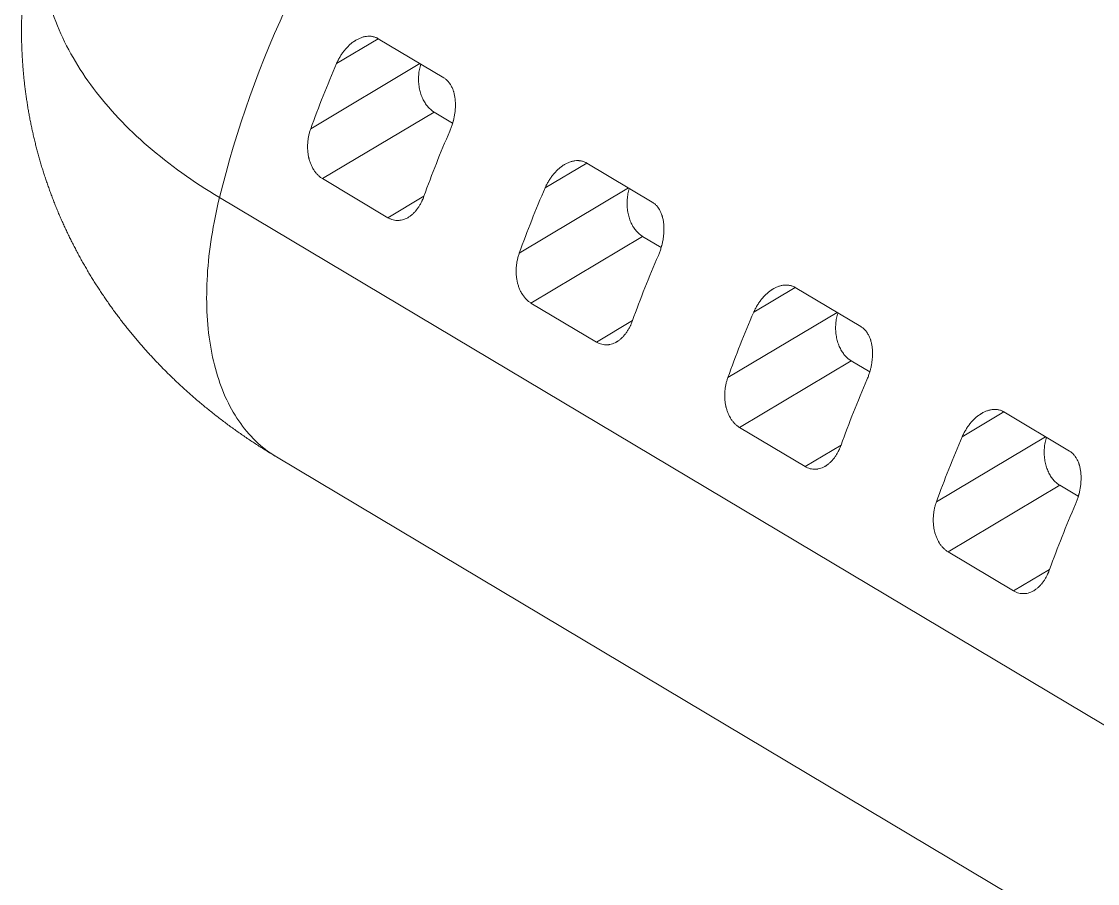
# Model space of a CAD drawing. Header units: millimetres. Extents: x 2680 to 2954, y 1171 to 1387.
# Drawn here: x 2705.22 to 2736.1, y 1197.9 to 1222.65 of the extents above; entities that cross this region are included whole.
import ezdxf

# ---------------------------------------------------------------- set-up
doc = ezdxf.new("R2010")
doc.units = ezdxf.units.MM

msp = doc.modelspace()

# ---------------------------------------------------------------- linework, layer by layer
at = {"color": 8, "linetype": 'Continuous', "lineweight": 15, "extrusion": (-0.253745, -3.38569e-15, 0.967271)}
for p, q in [((2714.261, 1221.448, 10.036), (2715.455, 1222.16, 10.349)), ((2713.519, 1219.576, 9.841), (2716.652, 1221.446, 10.663)), ((2720.245, 1217.876, 11.606), (2721.439, 1218.589, 11.919)), ((2719.504, 1216.004, 11.411), (2722.636, 1217.874, 12.233)), ((2715.735, 1217.02, 10.423), (2716.768, 1217.637, 10.694)), ((2726.23, 1214.304, 13.176), (2727.424, 1215.017, 13.489)), ((2721.719, 1213.449, 11.993), (2722.752, 1214.065, 12.264)), ((2725.488, 1212.433, 12.981), (2728.621, 1214.302, 13.803)), ((2732.215, 1210.732, 14.746), (2733.409, 1211.445, 15.059)), ((2731.473, 1208.861, 14.551), (2734.606, 1210.73, 15.373)), ((2727.704, 1209.877, 13.562), (2728.737, 1210.493, 13.834)), ((2733.689, 1206.305, 15.132), (2734.722, 1206.922, 15.403))]:
    msp.add_line(p, q, dxfattribs=at)
at = {"color": 7, "linetype": 'Continuous', "lineweight": 15, "extrusion": (-0.253745, -3.38569e-15, 0.967271)}
for p, q in [((2717.335, 1221.038, 10.843), (2715.454, 1222.16, 10.349)), ((2713.854, 1218.143, 9.929), (2717.057, 1220.055, 10.77)), ((2717.057, 1220.055, 10.77), (2717.591, 1219.737, 10.91)), ((2723.32, 1217.466, 12.412), (2721.439, 1218.589, 11.919)), ((2713.854, 1218.143, 9.929), (2715.735, 1217.02, 10.423)), ((2772.458, 1180.861, 25.303), (2710.901, 1217.6, 9.155)), ((2719.838, 1214.571, 11.499), (2723.042, 1216.483, 12.34)), ((2723.042, 1216.483, 12.34), (2723.576, 1216.165, 12.48)), ((2729.305, 1213.894, 13.982), (2727.424, 1215.017, 13.489)), ((2719.838, 1214.571, 11.499), (2721.719, 1213.449, 11.993)), ((2725.823, 1210.999, 13.069), (2729.027, 1212.911, 13.91)), ((2729.027, 1212.911, 13.91), (2729.561, 1212.593, 14.05)), ((2735.289, 1210.322, 15.552), (2733.409, 1211.445, 15.059)), ((2725.823, 1210.999, 13.069), (2727.704, 1209.877, 13.562)), ((2712.535, 1210.152, 9.583), (2774.092, 1173.414, 25.731)), ((2731.808, 1207.428, 14.639), (2735.012, 1209.34, 15.48)), ((2735.012, 1209.34, 15.48), (2735.545, 1209.021, 15.62)), ((2731.808, 1207.428, 14.639), (2733.689, 1206.305, 15.132))]:
    msp.add_line(p, q, dxfattribs=at)
at = {"color": 8, "linetype": 'Continuous', "lineweight": 15, "extrusion": (-0.253745, -3.38569e-15, 0.967271), "elevation": -679.023, "flags": 128}
for points in [[(-1217.6, 2624.499), (-1217.96, 2624.593), (-1218.322, 2624.693), (-1218.684, 2624.798), (-1219.046, 2624.908), (-1219.409, 2625.023), (-1219.773, 2625.144), (-1220.136, 2625.27), (-1220.499, 2625.402), (-1220.862, 2625.538), (-1221.225, 2625.68), (-1221.587, 2625.826), (-1221.948, 2625.977), (-1222.309, 2626.134), (-1222.668, 2626.295), (-1223.026, 2626.461), (-1223.383, 2626.631), (-1223.739, 2626.806), (-1224.093, 2626.986), (-1224.445, 2627.17), (-1224.795, 2627.358), (-1225.143, 2627.551), (-1225.489, 2627.748), (-1225.832, 2627.949), (-1226.173, 2628.154), (-1226.512, 2628.363), (-1226.847, 2628.576), (-1227.18, 2628.792), (-1227.509, 2629.012), (-1227.835, 2629.236), (-1228.158, 2629.463), (-1228.477, 2629.694), (-1228.793, 2629.928), (-1229.105, 2630.165), (-1229.413, 2630.405), (-1229.717, 2630.649), (-1230.017, 2630.895), (-1230.312, 2631.144), (-1230.603, 2631.395), (-1230.889, 2631.649), (-1231.171, 2631.906), (-1231.448, 2632.165), (-1231.72, 2632.426), (-1231.987, 2632.689), (-1232.249, 2632.954), (-1232.505, 2633.221), (-1232.757, 2633.49), (-1233.002, 2633.761), (-1233.242, 2634.033), (-1233.477, 2634.306), (-1233.705, 2634.581), (-1233.928, 2634.857), (-1234.145, 2635.134), (-1234.356, 2635.412), (-1234.56, 2635.691), (-1234.759, 2635.971), (-1234.95, 2636.251), (-1235.136, 2636.531), (-1235.315, 2636.812), (-1235.487, 2637.094), (-1235.653, 2637.375), (-1235.812, 2637.657), (-1235.965, 2637.938), (-1236.11, 2638.219), (-1236.249, 2638.5), (-1236.38, 2638.78), (-1236.505, 2639.059), (-1236.622, 2639.338), (-1236.733, 2639.616), (-1236.836, 2639.893), (-1236.932, 2640.169), (-1237.02, 2640.444), (-1237.102, 2640.718), (-1237.176, 2640.99), (-1237.242, 2641.26), (-1237.302, 2641.529), (-1237.353, 2641.796), (-1237.398, 2642.061), (-1237.435, 2642.325), (-1237.464, 2642.586), (-1237.486, 2642.845), (-1237.5, 2643.101), (-1237.507, 2643.355), (-1237.507, 2643.607), (-1237.499, 2643.856), (-1237.483, 2644.102), (-1237.46, 2644.345), (-1237.429, 2644.585), (-1237.391, 2644.822), (-1237.346, 2645.056), (-1237.293, 2645.287), (-1237.232, 2645.514), (-1237.165, 2645.738), (-1237.089, 2645.958), (-1237.007, 2646.175), (-1236.917, 2646.388), (-1236.82, 2646.597), (-1236.716, 2646.802), (-1236.606, 2646.999)], [(-1227.581, 2619.709), (-1227.502, 2619.675), (-1227.386, 2619.628), (-1227.269, 2619.583), (-1227.153, 2619.54), (-1227.035, 2619.499), (-1226.918, 2619.461), (-1226.8, 2619.425), (-1226.683, 2619.391), (-1226.565, 2619.36), (-1226.446, 2619.331), (-1226.328, 2619.304), (-1226.209, 2619.28), (-1226.091, 2619.258), (-1225.972, 2619.238), (-1225.853, 2619.221), (-1225.733, 2619.206), (-1225.614, 2619.194), (-1225.495, 2619.183), (-1225.376, 2619.175), (-1225.256, 2619.17), (-1225.137, 2619.167), (-1225.017, 2619.166), (-1224.898, 2619.167), (-1224.779, 2619.171), (-1224.659, 2619.177), (-1224.54, 2619.186), (-1224.421, 2619.197), (-1224.301, 2619.21), (-1224.182, 2619.225), (-1224.063, 2619.243), (-1223.944, 2619.264), (-1223.826, 2619.286), (-1223.707, 2619.311), (-1223.589, 2619.338), (-1223.471, 2619.368), (-1223.353, 2619.4), (-1223.235, 2619.434), (-1223.117, 2619.471), (-1223, 2619.509), (-1222.883, 2619.551), (-1222.766, 2619.594), (-1222.65, 2619.64), (-1222.533, 2619.688), (-1222.418, 2619.738), (-1222.302, 2619.791), (-1222.187, 2619.846), (-1222.072, 2619.903), (-1221.958, 2619.962), (-1221.844, 2620.024), (-1221.73, 2620.088), (-1221.617, 2620.154), (-1221.504, 2620.222), (-1221.392, 2620.293), (-1221.28, 2620.365), (-1221.169, 2620.44), (-1221.058, 2620.517), (-1220.948, 2620.597), (-1220.838, 2620.678), (-1220.729, 2620.762), (-1220.62, 2620.848), (-1220.512, 2620.936), (-1220.404, 2621.026), (-1220.297, 2621.118), (-1220.191, 2621.212), (-1220.085, 2621.308), (-1219.98, 2621.407), (-1219.876, 2621.507), (-1219.772, 2621.61), (-1219.669, 2621.714), (-1219.567, 2621.821), (-1219.465, 2621.929), (-1219.364, 2622.04), (-1219.264, 2622.153), (-1219.165, 2622.267), (-1219.066, 2622.383), (-1218.968, 2622.502), (-1218.871, 2622.622), (-1218.774, 2622.744), (-1218.679, 2622.869), (-1218.584, 2622.995), (-1218.49, 2623.122), (-1218.397, 2623.252), (-1218.305, 2623.384), (-1218.214, 2623.517), (-1218.123, 2623.652), (-1218.034, 2623.789), (-1217.945, 2623.927), (-1217.857, 2624.068), (-1217.77, 2624.21), (-1217.684, 2624.354), (-1217.6, 2624.499)], [(-1217.6, 2624.499), (-1217.456, 2624.464), (-1217.314, 2624.43), (-1217.171, 2624.398), (-1217.029, 2624.367), (-1216.887, 2624.339), (-1216.746, 2624.312), (-1216.606, 2624.286), (-1216.466, 2624.263), (-1216.326, 2624.241), (-1216.187, 2624.221), (-1216.049, 2624.203), (-1215.912, 2624.186), (-1215.775, 2624.171), (-1215.639, 2624.158), (-1215.504, 2624.147), (-1215.369, 2624.138), (-1215.236, 2624.13), (-1215.103, 2624.124), (-1214.972, 2624.12), (-1214.841, 2624.118), (-1214.711, 2624.117), (-1214.582, 2624.118), (-1214.455, 2624.121), (-1214.328, 2624.126), (-1214.203, 2624.132), (-1214.079, 2624.14), (-1213.956, 2624.15), (-1213.834, 2624.162), (-1213.713, 2624.176), (-1213.594, 2624.191), (-1213.476, 2624.208), (-1213.359, 2624.227), (-1213.244, 2624.247), (-1213.13, 2624.27), (-1213.018, 2624.294), (-1212.907, 2624.32), (-1212.797, 2624.347), (-1212.689, 2624.376), (-1212.582, 2624.407), (-1212.478, 2624.44), (-1212.374, 2624.474), (-1212.273, 2624.51), (-1212.172, 2624.548), (-1212.074, 2624.587), (-1211.977, 2624.628), (-1211.882, 2624.671), (-1211.789, 2624.715), (-1211.698, 2624.761), (-1211.608, 2624.809), (-1211.52, 2624.858), (-1211.434, 2624.908), (-1211.35, 2624.961), (-1211.267, 2625.014), (-1211.187, 2625.07), (-1211.108, 2625.127), (-1211.032, 2625.185), (-1210.957, 2625.245), (-1210.884, 2625.307), (-1210.814, 2625.37), (-1210.745, 2625.434), (-1210.678, 2625.5), (-1210.614, 2625.567), (-1210.551, 2625.636), (-1210.491, 2625.706), (-1210.432, 2625.777), (-1210.376, 2625.85), (-1210.322, 2625.924), (-1210.27, 2626), (-1210.22, 2626.076), (-1210.172, 2626.154), (-1210.152, 2626.188)]]:
    msp.add_lwpolyline(points, dxfattribs=at)
at = {"color": 7, "linetype": 'Continuous', "lineweight": 15, "extrusion": (-0.253745, -3.38569e-15, 0.967271)}
for centre, radius, start, end in [((-1208.548, 2656.79, -679.023), 31.573, 245.8859, 249.5569), ((-1206.592, 2660.192, -679.023), 31.62, 245.8886, 249.5542), ((-1204.977, 2662.977, -679.023), 31.573, 245.8859, 249.5569), ((-1203.02, 2666.379, -679.023), 31.62, 245.8886, 249.5542), ((-1201.405, 2669.164, -679.023), 31.573, 245.8859, 249.5569), ((-1199.448, 2672.567, -679.023), 31.62, 245.8886, 249.5542), ((-1197.833, 2675.351, -679.023), 31.573, 245.8859, 249.5569), ((-1195.876, 2678.754, -679.023), 31.62, 245.8886, 249.5542)]:
    msp.add_arc(centre, radius, start, end, dxfattribs=at)
at = {"color": 7, "linetype": 'Continuous', "lineweight": 15}
for points, knots in [([(2706.268, 1227.581, 7.939), (2706.264, 1227.572, 7.938), (2706.241, 1227.518, 7.932), (2706.2, 1227.419, 7.921), (2706.147, 1227.284, 7.907), (2706.095, 1227.148, 7.894), (2706.044, 1227.012, 7.88), (2705.995, 1226.876, 7.867), (2705.947, 1226.739, 7.855), (2705.901, 1226.602, 7.843), (2705.856, 1226.465, 7.831), (2705.813, 1226.327, 7.82), (2705.771, 1226.188, 7.809), (2705.731, 1226.05, 7.798), (2705.692, 1225.911, 7.788), (2705.655, 1225.772, 7.778), (2705.619, 1225.632, 7.769), (2705.585, 1225.492, 7.76), (2705.553, 1225.352, 7.752), (2705.521, 1225.212, 7.743), (2705.492, 1225.071, 7.736), (2705.464, 1224.93, 7.728), (2705.437, 1224.789, 7.721), (2705.412, 1224.648, 7.715), (2705.389, 1224.507, 7.709), (2705.367, 1224.365, 7.703), (2705.346, 1224.223, 7.697), (2705.327, 1224.081, 7.692), (2705.31, 1223.939, 7.688), (2705.294, 1223.797, 7.684), (2705.279, 1223.654, 7.68), (2705.267, 1223.512, 7.677), (2705.255, 1223.369, 7.674), (2705.246, 1223.226, 7.671), (2705.237, 1223.084, 7.669), (2705.231, 1222.941, 7.667), (2705.225, 1222.798, 7.666), (2705.222, 1222.655, 7.665), (2705.22, 1222.512, 7.664), (2705.219, 1222.37, 7.664), (2705.22, 1222.227, 7.664), (2705.222, 1222.084, 7.665), (2705.226, 1221.941, 7.666), (2705.232, 1221.798, 7.667), (2705.239, 1221.656, 7.669), (2705.247, 1221.513, 7.671), (2705.258, 1221.371, 7.674), (2705.269, 1221.229, 7.677), (2705.282, 1221.087, 7.681), (2705.297, 1220.944, 7.684), (2705.313, 1220.803, 7.689), (2705.331, 1220.661, 7.693), (2705.35, 1220.519, 7.698), (2705.371, 1220.378, 7.704), (2705.393, 1220.237, 7.71), (2705.416, 1220.096, 7.716), (2705.442, 1219.956, 7.722), (2705.468, 1219.815, 7.729), (2705.497, 1219.675, 7.737), (2705.526, 1219.535, 7.745), (2705.557, 1219.396, 7.753), (2705.59, 1219.256, 7.761), (2705.624, 1219.117, 7.77), (2705.66, 1218.979, 7.78), (2705.697, 1218.84, 7.789), (2705.736, 1218.703, 7.8), (2705.776, 1218.565, 7.81), (2705.817, 1218.428, 7.821), (2705.86, 1218.291, 7.832), (2705.905, 1218.154, 7.844), (2705.951, 1218.018, 7.856), (2705.998, 1217.883, 7.868), (2706.047, 1217.748, 7.881), (2706.098, 1217.613, 7.894), (2706.149, 1217.479, 7.908), (2706.203, 1217.345, 7.922), (2706.257, 1217.212, 7.936), (2706.313, 1217.079, 7.951), (2706.371, 1216.946, 7.966), (2706.43, 1216.815, 7.982), (2706.49, 1216.683, 7.998), (2706.552, 1216.553, 8.014), (2706.616, 1216.422, 8.03), (2706.68, 1216.293, 8.047), (2706.747, 1216.164, 8.065), (2706.814, 1216.035, 8.082), (2706.883, 1215.907, 8.101), (2706.953, 1215.78, 8.119), (2707.025, 1215.653, 8.138), (2707.098, 1215.527, 8.157), (2707.173, 1215.401, 8.177), (2707.249, 1215.276, 8.197), (2707.326, 1215.152, 8.217), (2707.405, 1215.028, 8.238), (2707.485, 1214.905, 8.259), (2707.567, 1214.783, 8.28), (2707.65, 1214.661, 8.302), (2707.734, 1214.54, 8.324), (2707.82, 1214.42, 8.346), (2707.907, 1214.3, 8.369), (2707.995, 1214.181, 8.392), (2708.085, 1214.063, 8.416), (2708.176, 1213.945, 8.44), (2708.269, 1213.828, 8.464), (2708.363, 1213.712, 8.489), (2708.458, 1213.597, 8.514), (2708.555, 1213.483, 8.539), (2708.653, 1213.369, 8.565), (2708.752, 1213.256, 8.591), (2708.853, 1213.143, 8.617), (2708.955, 1213.032, 8.644), (2709.058, 1212.921, 8.671), (2709.163, 1212.812, 8.699), (2709.269, 1212.702, 8.726), (2709.376, 1212.594, 8.755), (2709.485, 1212.487, 8.783), (2709.595, 1212.38, 8.812), (2709.707, 1212.275, 8.841), (2709.819, 1212.17, 8.871), (2709.933, 1212.066, 8.901), (2710.049, 1211.963, 8.931), (2710.165, 1211.861, 8.962), (2710.283, 1211.759, 8.993), (2710.402, 1211.659, 9.024), (2710.523, 1211.56, 9.055), (2710.645, 1211.461, 9.087), (2710.768, 1211.363, 9.12), (2710.892, 1211.267, 9.152), (2711.018, 1211.171, 9.185), (2711.144, 1211.077, 9.218), (2711.272, 1210.983, 9.252), (2711.402, 1210.89, 9.286), (2711.532, 1210.799, 9.32), (2711.664, 1210.708, 9.355), (2711.796, 1210.618, 9.389), (2711.93, 1210.53, 9.425), (2712.066, 1210.442, 9.46), (2712.202, 1210.356, 9.496), (2712.339, 1210.271, 9.532), (2712.45, 1210.203, 9.561), (2712.516, 1210.164, 9.578), (2712.535, 1210.152, 9.583)], [0, 0, 0, 0, 0.001486, 0.008642, 0.015789, 0.022927, 0.030055, 0.037174, 0.044285, 0.051387, 0.058481, 0.065568, 0.072646, 0.079718, 0.086782, 0.09384, 0.100891, 0.107936, 0.114975, 0.122009, 0.129036, 0.136059, 0.143076, 0.150089, 0.157097, 0.164101, 0.171101, 0.178097, 0.185089, 0.192078, 0.199064, 0.206047, 0.213028, 0.220006, 0.226981, 0.233955, 0.240927, 0.247897, 0.254866, 0.261834, 0.268801, 0.275768, 0.282734, 0.289699, 0.296665, 0.303631, 0.310597, 0.317564, 0.324531, 0.3315, 0.33847, 0.345442, 0.352415, 0.35939, 0.366368, 0.373348, 0.380331, 0.387317, 0.394306, 0.401298, 0.408294, 0.415294, 0.422299, 0.429307, 0.436321, 0.443339, 0.450363, 0.457392, 0.464427, 0.471467, 0.478515, 0.485568, 0.492629, 0.499696, 0.506771, 0.513854, 0.520945, 0.528044, 0.535152, 0.542268, 0.549394, 0.556529, 0.563674, 0.570829, 0.577995, 0.585171, 0.592359, 0.599557, 0.606768, 0.613991, 0.621226, 0.628474, 0.635735, 0.643009, 0.650297, 0.657599, 0.664916, 0.672247, 0.679594, 0.686956, 0.694334, 0.701728, 0.709138, 0.716565, 0.724009, 0.731471, 0.73895, 0.746448, 0.753963, 0.761497, 0.76905, 0.776622, 0.784213, 0.791823, 0.799454, 0.807104, 0.814774, 0.822464, 0.830175, 0.837906, 0.845657, 0.853429, 0.861221, 0.869034, 0.876867, 0.88472, 0.892594, 0.900487, 0.9084, 0.916333, 0.924285, 0.932256, 0.940245, 0.948253, 0.956278, 0.964321, 0.972381, 0.980457, 0.988548, 0.996655, 1, 1, 1, 1]), ([(2715.454, 1222.16, 10.349), (2715.448, 1222.164, 10.347), (2715.442, 1222.168, 10.346), (2715.429, 1222.175, 10.342), (2715.422, 1222.178, 10.341), (2715.402, 1222.188, 10.335), (2715.389, 1222.193, 10.332), (2715.349, 1222.209, 10.321), (2715.321, 1222.216, 10.314), (2715.278, 1222.225, 10.303), (2715.264, 1222.227, 10.299), (2715.242, 1222.229, 10.293), (2715.234, 1222.23, 10.291), (2715.22, 1222.231, 10.288), (2715.212, 1222.231, 10.286), (2715.176, 1222.232, 10.276), (2715.146, 1222.23, 10.268), (2715.087, 1222.223, 10.253), (2715.057, 1222.217, 10.245), (2714.998, 1222.201, 10.229), (2714.969, 1222.191, 10.222), (2714.911, 1222.168, 10.207), (2714.883, 1222.154, 10.199), (2714.84, 1222.132, 10.188), (2714.826, 1222.124, 10.184), (2714.806, 1222.111, 10.179), (2714.799, 1222.107, 10.177), (2714.785, 1222.098, 10.173), (2714.778, 1222.094, 10.172), (2714.744, 1222.071, 10.163), (2714.718, 1222.052, 10.156), (2714.666, 1222.01, 10.142), (2714.641, 1221.988, 10.136), (2714.592, 1221.942, 10.123), (2714.568, 1221.918, 10.117), (2714.539, 1221.886, 10.109), (2714.533, 1221.88, 10.107), (2714.522, 1221.867, 10.104), (2714.516, 1221.86, 10.103), (2714.499, 1221.84, 10.099), (2714.488, 1221.827, 10.096), (2714.456, 1221.786, 10.087), (2714.435, 1221.758, 10.082), (2714.396, 1221.7, 10.071), (2714.377, 1221.671, 10.066), (2714.341, 1221.61, 10.057), (2714.323, 1221.578, 10.052), (2714.303, 1221.538, 10.047), (2714.299, 1221.53, 10.046), (2714.291, 1221.514, 10.044), (2714.283, 1221.497, 10.042), (2714.275, 1221.481, 10.04), (2714.27, 1221.469, 10.038), (2714.267, 1221.462, 10.038), (2714.264, 1221.456, 10.037), (2714.262, 1221.452, 10.036), (2714.261, 1221.45, 10.036), (2714.261, 1221.448, 10.036)], [0, 0, 0, 0, 0.015625, 0.015625, 0.03125, 0.03125, 0.0625, 0.0625, 0.125, 0.125, 0.15625, 0.15625, 0.171875, 0.171875, 0.1875, 0.1875, 0.25, 0.25, 0.3125, 0.3125, 0.375, 0.375, 0.4375, 0.4375, 0.46875, 0.46875, 0.484375, 0.484375, 0.5, 0.5, 0.5625, 0.5625, 0.625, 0.625, 0.6875, 0.6875, 0.703125, 0.703125, 0.71875, 0.71875, 0.75, 0.75, 0.8125, 0.8125, 0.875, 0.875, 0.9375, 0.9375, 0.953125, 0.953125, 0.96875, 0.984375, 0.984375, 0.992187, 0.996094, 0.996094, 1, 1, 1, 1]), ([(2716.677, 1221.431, 10.67), (2716.673, 1221.418, 10.669), (2716.661, 1221.381, 10.666), (2716.646, 1221.316, 10.662), (2716.63, 1221.238, 10.658), (2716.619, 1221.159, 10.655), (2716.613, 1221.078, 10.653), (2716.611, 1220.997, 10.652), (2716.613, 1220.916, 10.653), (2716.62, 1220.835, 10.655), (2716.632, 1220.755, 10.658), (2716.647, 1220.678, 10.662), (2716.667, 1220.605, 10.667), (2716.69, 1220.535, 10.673), (2716.717, 1220.468, 10.68), (2716.747, 1220.404, 10.688), (2716.78, 1220.344, 10.697), (2716.814, 1220.29, 10.706), (2716.85, 1220.241, 10.715), (2716.889, 1220.195, 10.725), (2716.93, 1220.153, 10.736), (2716.971, 1220.115, 10.747), (2717.014, 1220.082, 10.758), (2717.043, 1220.064, 10.766), (2717.057, 1220.055, 10.77)], [0, 0, 0, 0, 0.02511, 0.075355, 0.125649, 0.175878, 0.225941, 0.276185, 0.326635, 0.37714, 0.427561, 0.47778, 0.524116, 0.570648, 0.617235, 0.663744, 0.710062, 0.752058, 0.794219, 0.836431, 0.878583, 0.920572, 0.960286, 1, 1, 1, 1]), ([(2717.509, 1219.509, 10.888), (2717.524, 1219.542, 10.892), (2717.537, 1219.576, 10.895), (2717.562, 1219.644, 10.902), (2717.574, 1219.678, 10.905), (2717.59, 1219.731, 10.909), (2717.595, 1219.749, 10.911), (2717.603, 1219.775, 10.913), (2717.605, 1219.784, 10.913), (2717.61, 1219.802, 10.915), (2717.612, 1219.811, 10.915), (2717.623, 1219.856, 10.918), (2717.631, 1219.892, 10.92), (2717.645, 1219.964, 10.924), (2717.65, 1220, 10.925), (2717.66, 1220.072, 10.928), (2717.664, 1220.108, 10.929), (2717.669, 1220.18, 10.93), (2717.67, 1220.216, 10.93), (2717.67, 1220.262, 10.93), (2717.67, 1220.271, 10.93), (2717.67, 1220.289, 10.93), (2717.67, 1220.298, 10.93), (2717.669, 1220.325, 10.93), (2717.668, 1220.343, 10.93), (2717.665, 1220.396, 10.929), (2717.661, 1220.432, 10.928), (2717.651, 1220.501, 10.925), (2717.645, 1220.535, 10.924), (2717.634, 1220.586, 10.921), (2717.629, 1220.602, 10.92), (2717.622, 1220.627, 10.918), (2717.62, 1220.635, 10.917), (2717.615, 1220.652, 10.916), (2717.612, 1220.66, 10.915), (2717.599, 1220.7, 10.912), (2717.587, 1220.731, 10.908), (2717.559, 1220.79, 10.901), (2717.544, 1220.818, 10.897), (2717.523, 1220.852, 10.892), (2717.518, 1220.859, 10.89), (2717.512, 1220.869, 10.889), (2717.509, 1220.872, 10.888), (2717.505, 1220.878, 10.887), (2717.502, 1220.882, 10.886), (2717.491, 1220.898, 10.883), (2717.481, 1220.91, 10.881), (2717.451, 1220.945, 10.873), (2717.43, 1220.966, 10.867), (2717.385, 1221.005, 10.855), (2717.361, 1221.023, 10.849), (2717.335, 1221.038, 10.843)], [0, 0, 0, 0, 0.0625, 0.0625, 0.125, 0.125, 0.15625, 0.15625, 0.171875, 0.171875, 0.1875, 0.1875, 0.25, 0.25, 0.3125, 0.3125, 0.375, 0.375, 0.4375, 0.4375, 0.453125, 0.453125, 0.46875, 0.46875, 0.5, 0.5, 0.5625, 0.5625, 0.625, 0.625, 0.65625, 0.65625, 0.671875, 0.671875, 0.6875, 0.6875, 0.75, 0.75, 0.8125, 0.8125, 0.828125, 0.828125, 0.835937, 0.835937, 0.84375, 0.84375, 0.875, 0.875, 0.9375, 0.9375, 1, 1, 1, 1]), ([(2713.519, 1219.576, 9.841), (2713.507, 1219.544, 9.838), (2713.497, 1219.512, 9.836), (2713.478, 1219.446, 9.831), (2713.47, 1219.413, 9.828), (2713.456, 1219.346, 9.825), (2713.449, 1219.312, 9.823), (2713.44, 1219.244, 9.821), (2713.436, 1219.209, 9.82), (2713.432, 1219.157, 9.818), (2713.431, 1219.139, 9.818), (2713.429, 1219.104, 9.818), (2713.429, 1219.087, 9.818), (2713.428, 1219.035, 9.818), (2713.429, 1219, 9.818), (2713.434, 1218.932, 9.819), (2713.437, 1218.897, 9.82), (2713.446, 1218.829, 9.822), (2713.452, 1218.795, 9.824), (2713.461, 1218.753, 9.826), (2713.463, 1218.744, 9.827), (2713.467, 1218.728, 9.828), (2713.469, 1218.719, 9.828), (2713.476, 1218.695, 9.83), (2713.48, 1218.678, 9.831), (2713.495, 1218.63, 9.835), (2713.506, 1218.598, 9.838), (2713.53, 1218.537, 9.844), (2713.543, 1218.507, 9.848), (2713.565, 1218.464, 9.853), (2713.573, 1218.449, 9.855), (2713.584, 1218.428, 9.859), (2713.589, 1218.421, 9.86), (2713.597, 1218.407, 9.862), (2713.601, 1218.401, 9.863), (2713.622, 1218.367, 9.868), (2713.64, 1218.342, 9.873), (2713.678, 1218.294, 9.883), (2713.698, 1218.271, 9.888), (2713.739, 1218.229, 9.899), (2713.761, 1218.209, 9.905), (2713.807, 1218.173, 9.917), (2713.83, 1218.157, 9.923), (2713.854, 1218.143, 9.929)], [0, 0, 0, 0, 0.0625, 0.0625, 0.125, 0.125, 0.1875, 0.1875, 0.25, 0.25, 0.28125, 0.28125, 0.3125, 0.3125, 0.375, 0.375, 0.4375, 0.4375, 0.5, 0.5, 0.515625, 0.515625, 0.53125, 0.53125, 0.5625, 0.5625, 0.625, 0.625, 0.6875, 0.6875, 0.71875, 0.71875, 0.734375, 0.734375, 0.75, 0.75, 0.8125, 0.8125, 0.875, 0.875, 0.9375, 0.9375, 1, 1, 1, 1]), ([(2721.439, 1218.589, 11.919), (2721.433, 1218.592, 11.917), (2721.426, 1218.596, 11.916), (2721.413, 1218.603, 11.912), (2721.407, 1218.606, 11.911), (2721.387, 1218.616, 11.905), (2721.374, 1218.622, 11.902), (2721.333, 1218.637, 11.891), (2721.305, 1218.645, 11.884), (2721.263, 1218.653, 11.873), (2721.248, 1218.655, 11.869), (2721.226, 1218.657, 11.863), (2721.219, 1218.658, 11.861), (2721.204, 1218.659, 11.857), (2721.197, 1218.659, 11.856), (2721.16, 1218.66, 11.846), (2721.131, 1218.658, 11.838), (2721.072, 1218.651, 11.823), (2721.042, 1218.645, 11.815), (2720.983, 1218.629, 11.799), (2720.954, 1218.619, 11.792), (2720.896, 1218.596, 11.777), (2720.867, 1218.582, 11.769), (2720.825, 1218.56, 11.758), (2720.811, 1218.552, 11.754), (2720.79, 1218.539, 11.749), (2720.783, 1218.535, 11.747), (2720.77, 1218.527, 11.743), (2720.763, 1218.522, 11.742), (2720.729, 1218.499, 11.733), (2720.702, 1218.48, 11.726), (2720.651, 1218.439, 11.712), (2720.626, 1218.417, 11.706), (2720.576, 1218.37, 11.693), (2720.553, 1218.346, 11.686), (2720.524, 1218.314, 11.679), (2720.518, 1218.308, 11.677), (2720.506, 1218.295, 11.674), (2720.501, 1218.288, 11.673), (2720.484, 1218.269, 11.668), (2720.473, 1218.255, 11.666), (2720.441, 1218.214, 11.657), (2720.42, 1218.186, 11.652), (2720.38, 1218.129, 11.641), (2720.361, 1218.099, 11.636), (2720.325, 1218.038, 11.627), (2720.308, 1218.007, 11.622), (2720.287, 1217.966, 11.617), (2720.283, 1217.958, 11.616), (2720.275, 1217.942, 11.614), (2720.268, 1217.926, 11.612), (2720.26, 1217.909, 11.61), (2720.254, 1217.897, 11.608), (2720.252, 1217.891, 11.608), (2720.249, 1217.884, 11.607), (2720.247, 1217.88, 11.606), (2720.246, 1217.878, 11.606), (2720.245, 1217.876, 11.606)], [0, 0, 0, 0, 0.015625, 0.015625, 0.03125, 0.03125, 0.0625, 0.0625, 0.125, 0.125, 0.15625, 0.15625, 0.171875, 0.171875, 0.1875, 0.1875, 0.25, 0.25, 0.3125, 0.3125, 0.375, 0.375, 0.4375, 0.4375, 0.46875, 0.46875, 0.484375, 0.484375, 0.5, 0.5, 0.5625, 0.5625, 0.625, 0.625, 0.6875, 0.6875, 0.703125, 0.703125, 0.71875, 0.71875, 0.75, 0.75, 0.8125, 0.8125, 0.875, 0.875, 0.9375, 0.9375, 0.953125, 0.953125, 0.96875, 0.984375, 0.984375, 0.992187, 0.996094, 0.996094, 1, 1, 1, 1]), ([(2722.662, 1217.859, 12.24), (2722.658, 1217.846, 12.239), (2722.646, 1217.809, 12.236), (2722.63, 1217.745, 12.232), (2722.615, 1217.666, 12.228), (2722.604, 1217.587, 12.225), (2722.598, 1217.506, 12.223), (2722.595, 1217.425, 12.222), (2722.598, 1217.344, 12.223), (2722.605, 1217.263, 12.225), (2722.616, 1217.183, 12.228), (2722.632, 1217.106, 12.232), (2722.652, 1217.033, 12.237), (2722.675, 1216.963, 12.243), (2722.701, 1216.896, 12.25), (2722.732, 1216.832, 12.258), (2722.764, 1216.772, 12.267), (2722.799, 1216.718, 12.276), (2722.835, 1216.669, 12.285), (2722.874, 1216.623, 12.295), (2722.914, 1216.581, 12.306), (2722.956, 1216.544, 12.317), (2722.999, 1216.511, 12.328), (2723.028, 1216.492, 12.336), (2723.042, 1216.483, 12.34)], [0, 0, 0, 0, 0.02511, 0.075355, 0.125649, 0.175878, 0.225941, 0.276185, 0.326635, 0.37714, 0.427561, 0.47778, 0.524116, 0.570648, 0.617235, 0.663744, 0.710062, 0.752058, 0.794219, 0.836431, 0.878583, 0.920572, 0.960286, 1, 1, 1, 1]), ([(2715.735, 1217.02, 10.423), (2715.758, 1217.006, 10.429), (2715.782, 1216.994, 10.435), (2715.832, 1216.973, 10.448), (2715.857, 1216.964, 10.455), (2715.909, 1216.951, 10.468), (2715.934, 1216.947, 10.475), (2715.986, 1216.941, 10.489), (2716.012, 1216.94, 10.495), (2716.051, 1216.942, 10.505), (2716.064, 1216.943, 10.509), (2716.083, 1216.946, 10.514), (2716.089, 1216.946, 10.516), (2716.102, 1216.948, 10.519), (2716.109, 1216.95, 10.521), (2716.141, 1216.956, 10.529), (2716.167, 1216.963, 10.536), (2716.217, 1216.98, 10.549), (2716.242, 1216.99, 10.556), (2716.278, 1217.008, 10.565), (2716.29, 1217.014, 10.568), (2716.308, 1217.025, 10.573), (2716.314, 1217.028, 10.575), (2716.326, 1217.035, 10.578), (2716.332, 1217.039, 10.579), (2716.362, 1217.058, 10.587), (2716.384, 1217.075, 10.593), (2716.429, 1217.111, 10.605), (2716.45, 1217.131, 10.61), (2716.492, 1217.172, 10.621), (2716.513, 1217.194, 10.627), (2716.537, 1217.223, 10.633), (2716.542, 1217.229, 10.634), (2716.552, 1217.241, 10.637), (2716.557, 1217.247, 10.638), (2716.571, 1217.266, 10.642), (2716.58, 1217.278, 10.644), (2716.607, 1217.316, 10.652), (2716.625, 1217.342, 10.656), (2716.658, 1217.397, 10.665), (2716.673, 1217.425, 10.669), (2716.696, 1217.469, 10.675), (2716.703, 1217.483, 10.677), (2716.714, 1217.506, 10.679), (2716.717, 1217.513, 10.68), (2716.724, 1217.528, 10.682), (2716.727, 1217.536, 10.683), (2716.744, 1217.574, 10.687), (2716.756, 1217.605, 10.691), (2716.768, 1217.637, 10.694)], [0, 0, 0, 0, 0.0625, 0.0625, 0.125, 0.125, 0.1875, 0.1875, 0.25, 0.25, 0.28125, 0.28125, 0.296875, 0.296875, 0.3125, 0.3125, 0.375, 0.375, 0.4375, 0.4375, 0.46875, 0.46875, 0.484375, 0.484375, 0.5, 0.5, 0.5625, 0.5625, 0.625, 0.625, 0.6875, 0.6875, 0.703125, 0.703125, 0.71875, 0.71875, 0.75, 0.75, 0.8125, 0.8125, 0.875, 0.875, 0.90625, 0.90625, 0.921875, 0.921875, 0.9375, 0.9375, 1, 1, 1, 1]), ([(2723.494, 1215.937, 12.458), (2723.508, 1215.97, 12.462), (2723.522, 1216.004, 12.465), (2723.547, 1216.072, 12.472), (2723.559, 1216.107, 12.475), (2723.575, 1216.159, 12.479), (2723.58, 1216.177, 12.481), (2723.587, 1216.204, 12.483), (2723.59, 1216.213, 12.483), (2723.595, 1216.23, 12.484), (2723.597, 1216.239, 12.485), (2723.608, 1216.284, 12.488), (2723.616, 1216.32, 12.49), (2723.629, 1216.392, 12.494), (2723.635, 1216.428, 12.495), (2723.645, 1216.5, 12.498), (2723.648, 1216.536, 12.499), (2723.653, 1216.608, 12.5), (2723.655, 1216.645, 12.5), (2723.655, 1216.69, 12.5), (2723.655, 1216.699, 12.5), (2723.655, 1216.717, 12.5), (2723.655, 1216.726, 12.5), (2723.654, 1216.753, 12.5), (2723.653, 1216.771, 12.5), (2723.649, 1216.825, 12.499), (2723.646, 1216.86, 12.498), (2723.636, 1216.929, 12.495), (2723.63, 1216.963, 12.494), (2723.618, 1217.014, 12.491), (2723.614, 1217.03, 12.49), (2723.607, 1217.055, 12.488), (2723.605, 1217.063, 12.487), (2723.6, 1217.08, 12.486), (2723.597, 1217.088, 12.485), (2723.584, 1217.128, 12.482), (2723.571, 1217.159, 12.478), (2723.544, 1217.218, 12.471), (2723.529, 1217.246, 12.467), (2723.507, 1217.28, 12.462), (2723.503, 1217.287, 12.46), (2723.496, 1217.297, 12.459), (2723.494, 1217.3, 12.458), (2723.489, 1217.307, 12.457), (2723.487, 1217.31, 12.456), (2723.476, 1217.326, 12.453), (2723.466, 1217.338, 12.451), (2723.436, 1217.373, 12.443), (2723.415, 1217.395, 12.437), (2723.37, 1217.433, 12.425), (2723.345, 1217.451, 12.419), (2723.32, 1217.466, 12.412)], [0, 0, 0, 0, 0.0625, 0.0625, 0.125, 0.125, 0.15625, 0.15625, 0.171875, 0.171875, 0.1875, 0.1875, 0.25, 0.25, 0.3125, 0.3125, 0.375, 0.375, 0.4375, 0.4375, 0.453125, 0.453125, 0.46875, 0.46875, 0.5, 0.5, 0.5625, 0.5625, 0.625, 0.625, 0.65625, 0.65625, 0.671875, 0.671875, 0.6875, 0.6875, 0.75, 0.75, 0.8125, 0.8125, 0.828125, 0.828125, 0.835937, 0.835937, 0.84375, 0.84375, 0.875, 0.875, 0.9375, 0.9375, 1, 1, 1, 1]), ([(2719.504, 1216.004, 11.411), (2719.492, 1215.972, 11.408), (2719.482, 1215.94, 11.406), (2719.463, 1215.874, 11.401), (2719.455, 1215.841, 11.398), (2719.44, 1215.774, 11.395), (2719.434, 1215.74, 11.393), (2719.424, 1215.672, 11.39), (2719.42, 1215.637, 11.389), (2719.416, 1215.585, 11.388), (2719.415, 1215.567, 11.388), (2719.414, 1215.533, 11.388), (2719.413, 1215.515, 11.388), (2719.413, 1215.463, 11.388), (2719.414, 1215.429, 11.388), (2719.418, 1215.36, 11.389), (2719.422, 1215.325, 11.39), (2719.431, 1215.257, 11.392), (2719.437, 1215.223, 11.394), (2719.446, 1215.181, 11.396), (2719.448, 1215.173, 11.397), (2719.452, 1215.156, 11.398), (2719.454, 1215.148, 11.398), (2719.46, 1215.123, 11.4), (2719.465, 1215.106, 11.401), (2719.479, 1215.058, 11.405), (2719.49, 1215.027, 11.408), (2719.515, 1214.965, 11.414), (2719.528, 1214.935, 11.418), (2719.55, 1214.892, 11.423), (2719.557, 1214.878, 11.425), (2719.569, 1214.857, 11.429), (2719.573, 1214.85, 11.43), (2719.581, 1214.836, 11.432), (2719.586, 1214.829, 11.433), (2719.607, 1214.795, 11.438), (2719.625, 1214.77, 11.443), (2719.663, 1214.722, 11.453), (2719.682, 1214.699, 11.458), (2719.724, 1214.657, 11.469), (2719.746, 1214.637, 11.475), (2719.791, 1214.601, 11.487), (2719.814, 1214.585, 11.493), (2719.838, 1214.571, 11.499)], [0, 0, 0, 0, 0.0625, 0.0625, 0.125, 0.125, 0.1875, 0.1875, 0.25, 0.25, 0.28125, 0.28125, 0.3125, 0.3125, 0.375, 0.375, 0.4375, 0.4375, 0.5, 0.5, 0.515625, 0.515625, 0.53125, 0.53125, 0.5625, 0.5625, 0.625, 0.625, 0.6875, 0.6875, 0.71875, 0.71875, 0.734375, 0.734375, 0.75, 0.75, 0.8125, 0.8125, 0.875, 0.875, 0.9375, 0.9375, 1, 1, 1, 1]), ([(2727.424, 1215.017, 13.489), (2727.417, 1215.021, 13.487), (2727.411, 1215.024, 13.486), (2727.398, 1215.031, 13.482), (2727.392, 1215.035, 13.481), (2727.372, 1215.044, 13.475), (2727.359, 1215.05, 13.472), (2727.318, 1215.065, 13.461), (2727.29, 1215.073, 13.454), (2727.247, 1215.081, 13.443), (2727.233, 1215.083, 13.439), (2727.211, 1215.085, 13.433), (2727.204, 1215.086, 13.431), (2727.189, 1215.087, 13.427), (2727.182, 1215.087, 13.426), (2727.145, 1215.088, 13.416), (2727.116, 1215.087, 13.408), (2727.056, 1215.079, 13.393), (2727.027, 1215.073, 13.385), (2726.967, 1215.057, 13.369), (2726.938, 1215.047, 13.362), (2726.88, 1215.024, 13.346), (2726.852, 1215.011, 13.339), (2726.81, 1214.988, 13.328), (2726.796, 1214.98, 13.324), (2726.775, 1214.968, 13.319), (2726.768, 1214.963, 13.317), (2726.754, 1214.955, 13.313), (2726.748, 1214.95, 13.312), (2726.714, 1214.928, 13.303), (2726.687, 1214.908, 13.296), (2726.635, 1214.867, 13.282), (2726.61, 1214.845, 13.276), (2726.561, 1214.799, 13.263), (2726.537, 1214.774, 13.256), (2726.508, 1214.743, 13.249), (2726.503, 1214.736, 13.247), (2726.491, 1214.723, 13.244), (2726.485, 1214.717, 13.243), (2726.469, 1214.697, 13.238), (2726.458, 1214.683, 13.236), (2726.425, 1214.643, 13.227), (2726.405, 1214.615, 13.222), (2726.365, 1214.557, 13.211), (2726.346, 1214.527, 13.206), (2726.31, 1214.466, 13.197), (2726.293, 1214.435, 13.192), (2726.272, 1214.395, 13.187), (2726.268, 1214.386, 13.186), (2726.26, 1214.37, 13.184), (2726.252, 1214.354, 13.182), (2726.245, 1214.337, 13.18), (2726.239, 1214.325, 13.178), (2726.236, 1214.319, 13.178), (2726.234, 1214.312, 13.177), (2726.232, 1214.308, 13.176), (2726.231, 1214.306, 13.176), (2726.23, 1214.304, 13.176)], [0, 0, 0, 0, 0.015625, 0.015625, 0.03125, 0.03125, 0.0625, 0.0625, 0.125, 0.125, 0.15625, 0.15625, 0.171875, 0.171875, 0.1875, 0.1875, 0.25, 0.25, 0.3125, 0.3125, 0.375, 0.375, 0.4375, 0.4375, 0.46875, 0.46875, 0.484375, 0.484375, 0.5, 0.5, 0.5625, 0.5625, 0.625, 0.625, 0.6875, 0.6875, 0.703125, 0.703125, 0.71875, 0.71875, 0.75, 0.75, 0.8125, 0.8125, 0.875, 0.875, 0.9375, 0.9375, 0.953125, 0.953125, 0.96875, 0.984375, 0.984375, 0.992187, 0.996094, 0.996094, 1, 1, 1, 1]), ([(2721.719, 1213.449, 11.993), (2721.743, 1213.434, 11.999), (2721.767, 1213.422, 12.005), (2721.817, 1213.401, 12.018), (2721.842, 1213.393, 12.025), (2721.893, 1213.379, 12.038), (2721.919, 1213.375, 12.045), (2721.971, 1213.369, 12.059), (2721.997, 1213.369, 12.065), (2722.035, 1213.37, 12.075), (2722.048, 1213.371, 12.079), (2722.068, 1213.374, 12.084), (2722.074, 1213.375, 12.086), (2722.087, 1213.377, 12.089), (2722.094, 1213.378, 12.091), (2722.126, 1213.384, 12.099), (2722.151, 1213.391, 12.106), (2722.202, 1213.408, 12.119), (2722.226, 1213.418, 12.126), (2722.263, 1213.436, 12.135), (2722.275, 1213.443, 12.138), (2722.293, 1213.453, 12.143), (2722.299, 1213.456, 12.145), (2722.311, 1213.464, 12.148), (2722.317, 1213.467, 12.149), (2722.346, 1213.486, 12.157), (2722.369, 1213.503, 12.163), (2722.414, 1213.539, 12.175), (2722.435, 1213.559, 12.18), (2722.477, 1213.6, 12.191), (2722.497, 1213.622, 12.197), (2722.522, 1213.651, 12.203), (2722.527, 1213.657, 12.204), (2722.537, 1213.669, 12.207), (2722.542, 1213.675, 12.208), (2722.556, 1213.694, 12.212), (2722.565, 1213.706, 12.214), (2722.592, 1213.744, 12.222), (2722.609, 1213.771, 12.226), (2722.642, 1213.825, 12.235), (2722.658, 1213.853, 12.239), (2722.681, 1213.897, 12.245), (2722.688, 1213.911, 12.247), (2722.698, 1213.934, 12.249), (2722.702, 1213.941, 12.25), (2722.709, 1213.957, 12.252), (2722.712, 1213.964, 12.253), (2722.729, 1214.003, 12.257), (2722.741, 1214.034, 12.261), (2722.752, 1214.065, 12.264)], [0, 0, 0, 0, 0.0625, 0.0625, 0.125, 0.125, 0.1875, 0.1875, 0.25, 0.25, 0.28125, 0.28125, 0.296875, 0.296875, 0.3125, 0.3125, 0.375, 0.375, 0.4375, 0.4375, 0.46875, 0.46875, 0.484375, 0.484375, 0.5, 0.5, 0.5625, 0.5625, 0.625, 0.625, 0.6875, 0.6875, 0.703125, 0.703125, 0.71875, 0.71875, 0.75, 0.75, 0.8125, 0.8125, 0.875, 0.875, 0.90625, 0.90625, 0.921875, 0.921875, 0.9375, 0.9375, 1, 1, 1, 1]), ([(2728.647, 1214.287, 13.81), (2728.643, 1214.275, 13.809), (2728.631, 1214.237, 13.806), (2728.615, 1214.173, 13.802), (2728.6, 1214.095, 13.798), (2728.589, 1214.015, 13.795), (2728.582, 1213.935, 13.793), (2728.58, 1213.854, 13.792), (2728.583, 1213.772, 13.793), (2728.59, 1213.691, 13.795), (2728.601, 1213.611, 13.798), (2728.617, 1213.534, 13.802), (2728.636, 1213.461, 13.807), (2728.659, 1213.392, 13.813), (2728.686, 1213.324, 13.82), (2728.716, 1213.26, 13.828), (2728.749, 1213.201, 13.837), (2728.784, 1213.146, 13.846), (2728.82, 1213.097, 13.855), (2728.858, 1213.051, 13.865), (2728.899, 1213.009, 13.876), (2728.941, 1212.972, 13.887), (2728.983, 1212.939, 13.898), (2729.012, 1212.921, 13.906), (2729.027, 1212.911, 13.91)], [0, 0, 0, 0, 0.02511, 0.075355, 0.125649, 0.175878, 0.225941, 0.276185, 0.326635, 0.37714, 0.427561, 0.47778, 0.524116, 0.570648, 0.617235, 0.663744, 0.710062, 0.752058, 0.794219, 0.836431, 0.878583, 0.920572, 0.960286, 1, 1, 1, 1]), ([(2729.479, 1212.365, 14.028), (2729.493, 1212.398, 14.032), (2729.507, 1212.432, 14.035), (2729.532, 1212.5, 14.042), (2729.543, 1212.535, 14.045), (2729.56, 1212.587, 14.049), (2729.565, 1212.605, 14.051), (2729.572, 1212.632, 14.053), (2729.575, 1212.641, 14.053), (2729.579, 1212.659, 14.054), (2729.582, 1212.668, 14.055), (2729.593, 1212.712, 14.058), (2729.6, 1212.748, 14.06), (2729.614, 1212.82, 14.064), (2729.62, 1212.856, 14.065), (2729.629, 1212.928, 14.068), (2729.633, 1212.964, 14.069), (2729.638, 1213.037, 14.07), (2729.639, 1213.073, 14.07), (2729.64, 1213.118, 14.07), (2729.64, 1213.127, 14.07), (2729.639, 1213.145, 14.07), (2729.639, 1213.155, 14.07), (2729.638, 1213.182, 14.07), (2729.638, 1213.199, 14.07), (2729.634, 1213.253, 14.069), (2729.631, 1213.288, 14.068), (2729.621, 1213.357, 14.065), (2729.615, 1213.391, 14.064), (2729.603, 1213.442, 14.061), (2729.599, 1213.459, 14.06), (2729.592, 1213.483, 14.058), (2729.589, 1213.492, 14.057), (2729.584, 1213.508, 14.056), (2729.582, 1213.516, 14.055), (2729.568, 1213.556, 14.052), (2729.556, 1213.587, 14.048), (2729.529, 1213.646, 14.041), (2729.513, 1213.675, 14.037), (2729.492, 1213.708, 14.032), (2729.488, 1213.715, 14.03), (2729.481, 1213.725, 14.029), (2729.479, 1213.728, 14.028), (2729.474, 1213.735, 14.027), (2729.472, 1213.738, 14.026), (2729.46, 1213.754, 14.023), (2729.451, 1213.766, 14.021), (2729.421, 1213.801, 14.013), (2729.399, 1213.823, 14.007), (2729.354, 1213.862, 13.995), (2729.33, 1213.879, 13.989), (2729.305, 1213.894, 13.982)], [0, 0, 0, 0, 0.0625, 0.0625, 0.125, 0.125, 0.15625, 0.15625, 0.171875, 0.171875, 0.1875, 0.1875, 0.25, 0.25, 0.3125, 0.3125, 0.375, 0.375, 0.4375, 0.4375, 0.453125, 0.453125, 0.46875, 0.46875, 0.5, 0.5, 0.5625, 0.5625, 0.625, 0.625, 0.65625, 0.65625, 0.671875, 0.671875, 0.6875, 0.6875, 0.75, 0.75, 0.8125, 0.8125, 0.828125, 0.828125, 0.835937, 0.835937, 0.84375, 0.84375, 0.875, 0.875, 0.9375, 0.9375, 1, 1, 1, 1]), ([(2725.488, 1212.433, 12.981), (2725.477, 1212.4, 12.978), (2725.466, 1212.368, 12.975), (2725.448, 1212.303, 12.971), (2725.439, 1212.269, 12.968), (2725.425, 1212.203, 12.965), (2725.419, 1212.169, 12.963), (2725.409, 1212.1, 12.96), (2725.405, 1212.066, 12.959), (2725.401, 1212.013, 12.958), (2725.4, 1211.996, 12.958), (2725.399, 1211.961, 12.958), (2725.398, 1211.943, 12.958), (2725.398, 1211.891, 12.958), (2725.399, 1211.857, 12.958), (2725.403, 1211.788, 12.959), (2725.406, 1211.754, 12.96), (2725.416, 1211.685, 12.962), (2725.422, 1211.652, 12.964), (2725.431, 1211.609, 12.966), (2725.433, 1211.601, 12.967), (2725.437, 1211.584, 12.968), (2725.439, 1211.576, 12.968), (2725.445, 1211.551, 12.97), (2725.45, 1211.535, 12.971), (2725.464, 1211.486, 12.975), (2725.475, 1211.455, 12.978), (2725.499, 1211.393, 12.984), (2725.513, 1211.364, 12.988), (2725.534, 1211.32, 12.993), (2725.542, 1211.306, 12.995), (2725.554, 1211.285, 12.998), (2725.558, 1211.278, 13), (2725.566, 1211.264, 13.002), (2725.57, 1211.257, 13.003), (2725.592, 1211.223, 13.008), (2725.609, 1211.198, 13.013), (2725.647, 1211.15, 13.023), (2725.667, 1211.127, 13.028), (2725.709, 1211.085, 13.039), (2725.73, 1211.066, 13.045), (2725.776, 1211.03, 13.057), (2725.799, 1211.014, 13.063), (2725.823, 1210.999, 13.069)], [0, 0, 0, 0, 0.0625, 0.0625, 0.125, 0.125, 0.1875, 0.1875, 0.25, 0.25, 0.28125, 0.28125, 0.3125, 0.3125, 0.375, 0.375, 0.4375, 0.4375, 0.5, 0.5, 0.515625, 0.515625, 0.53125, 0.53125, 0.5625, 0.5625, 0.625, 0.625, 0.6875, 0.6875, 0.71875, 0.71875, 0.734375, 0.734375, 0.75, 0.75, 0.8125, 0.8125, 0.875, 0.875, 0.9375, 0.9375, 1, 1, 1, 1]), ([(2733.409, 1211.445, 15.059), (2733.402, 1211.449, 15.057), (2733.396, 1211.452, 15.056), (2733.383, 1211.459, 15.052), (2733.376, 1211.463, 15.051), (2733.357, 1211.472, 15.045), (2733.343, 1211.478, 15.042), (2733.303, 1211.493, 15.031), (2733.275, 1211.501, 15.024), (2733.232, 1211.509, 15.013), (2733.218, 1211.511, 15.009), (2733.196, 1211.514, 15.003), (2733.188, 1211.514, 15.001), (2733.174, 1211.515, 14.997), (2733.166, 1211.516, 14.995), (2733.13, 1211.516, 14.986), (2733.1, 1211.515, 14.978), (2733.041, 1211.507, 14.963), (2733.011, 1211.501, 14.955), (2732.952, 1211.485, 14.939), (2732.923, 1211.475, 14.932), (2732.865, 1211.452, 14.916), (2732.837, 1211.439, 14.909), (2732.794, 1211.416, 14.898), (2732.781, 1211.408, 14.894), (2732.76, 1211.396, 14.889), (2732.753, 1211.392, 14.887), (2732.739, 1211.383, 14.883), (2732.732, 1211.379, 14.882), (2732.698, 1211.356, 14.873), (2732.672, 1211.336, 14.866), (2732.62, 1211.295, 14.852), (2732.595, 1211.273, 14.846), (2732.546, 1211.227, 14.833), (2732.522, 1211.203, 14.826), (2732.493, 1211.171, 14.819), (2732.487, 1211.164, 14.817), (2732.476, 1211.151, 14.814), (2732.47, 1211.145, 14.813), (2732.453, 1211.125, 14.808), (2732.442, 1211.112, 14.806), (2732.41, 1211.071, 14.797), (2732.389, 1211.043, 14.792), (2732.35, 1210.985, 14.781), (2732.331, 1210.955, 14.776), (2732.295, 1210.894, 14.767), (2732.277, 1210.863, 14.762), (2732.257, 1210.823, 14.757), (2732.253, 1210.815, 14.756), (2732.245, 1210.798, 14.754), (2732.237, 1210.782, 14.752), (2732.229, 1210.766, 14.75), (2732.224, 1210.753, 14.748), (2732.221, 1210.747, 14.747), (2732.218, 1210.741, 14.747), (2732.216, 1210.737, 14.746), (2732.216, 1210.734, 14.746), (2732.215, 1210.732, 14.746)], [0, 0, 0, 0, 0.015625, 0.015625, 0.03125, 0.03125, 0.0625, 0.0625, 0.125, 0.125, 0.15625, 0.15625, 0.171875, 0.171875, 0.1875, 0.1875, 0.25, 0.25, 0.3125, 0.3125, 0.375, 0.375, 0.4375, 0.4375, 0.46875, 0.46875, 0.484375, 0.484375, 0.5, 0.5, 0.5625, 0.5625, 0.625, 0.625, 0.6875, 0.6875, 0.703125, 0.703125, 0.71875, 0.71875, 0.75, 0.75, 0.8125, 0.8125, 0.875, 0.875, 0.9375, 0.9375, 0.953125, 0.953125, 0.96875, 0.984375, 0.984375, 0.992188, 0.996094, 0.996094, 1, 1, 1, 1]), ([(2734.631, 1210.715, 15.38), (2734.627, 1210.703, 15.379), (2734.615, 1210.665, 15.376), (2734.6, 1210.601, 15.372), (2734.584, 1210.523, 15.367), (2734.574, 1210.443, 15.365), (2734.567, 1210.363, 15.363), (2734.565, 1210.282, 15.362), (2734.567, 1210.201, 15.363), (2734.574, 1210.119, 15.365), (2734.586, 1210.039, 15.368), (2734.601, 1209.962, 15.372), (2734.621, 1209.889, 15.377), (2734.644, 1209.82, 15.383), (2734.671, 1209.753, 15.39), (2734.701, 1209.688, 15.398), (2734.734, 1209.629, 15.407), (2734.768, 1209.575, 15.416), (2734.804, 1209.525, 15.425), (2734.843, 1209.479, 15.435), (2734.884, 1209.437, 15.446), (2734.925, 1209.4, 15.457), (2734.968, 1209.367, 15.468), (2734.997, 1209.349, 15.476), (2735.012, 1209.34, 15.48)], [0, 0, 0, 0, 0.02511, 0.075355, 0.125649, 0.175878, 0.225941, 0.276185, 0.326635, 0.37714, 0.427561, 0.47778, 0.524116, 0.570648, 0.617235, 0.663744, 0.710062, 0.752058, 0.794219, 0.836431, 0.878583, 0.920572, 0.960286, 1, 1, 1, 1]), ([(2727.704, 1209.877, 13.562), (2727.728, 1209.863, 13.569), (2727.752, 1209.85, 13.575), (2727.801, 1209.829, 13.588), (2727.827, 1209.821, 13.595), (2727.878, 1209.808, 13.608), (2727.904, 1209.803, 13.615), (2727.955, 1209.798, 13.628), (2727.981, 1209.797, 13.635), (2728.02, 1209.799, 13.645), (2728.033, 1209.8, 13.649), (2728.052, 1209.802, 13.654), (2728.059, 1209.803, 13.656), (2728.072, 1209.805, 13.659), (2728.078, 1209.806, 13.661), (2728.111, 1209.812, 13.669), (2728.136, 1209.819, 13.676), (2728.186, 1209.836, 13.689), (2728.211, 1209.846, 13.696), (2728.247, 1209.864, 13.705), (2728.26, 1209.871, 13.708), (2728.278, 1209.881, 13.713), (2728.284, 1209.885, 13.715), (2728.295, 1209.892, 13.718), (2728.301, 1209.896, 13.719), (2728.331, 1209.915, 13.727), (2728.354, 1209.931, 13.733), (2728.398, 1209.968, 13.745), (2728.42, 1209.987, 13.75), (2728.462, 1210.028, 13.761), (2728.482, 1210.051, 13.767), (2728.507, 1210.08, 13.773), (2728.512, 1210.086, 13.774), (2728.521, 1210.098, 13.777), (2728.526, 1210.104, 13.778), (2728.54, 1210.122, 13.782), (2728.55, 1210.134, 13.784), (2728.577, 1210.173, 13.792), (2728.594, 1210.199, 13.796), (2728.627, 1210.253, 13.805), (2728.643, 1210.281, 13.809), (2728.665, 1210.325, 13.815), (2728.672, 1210.34, 13.817), (2728.683, 1210.362, 13.819), (2728.687, 1210.37, 13.82), (2728.693, 1210.385, 13.822), (2728.697, 1210.392, 13.823), (2728.713, 1210.431, 13.827), (2728.726, 1210.462, 13.831), (2728.737, 1210.494, 13.834)], [0, 0, 0, 0, 0.0625, 0.0625, 0.125, 0.125, 0.1875, 0.1875, 0.25, 0.25, 0.28125, 0.28125, 0.296875, 0.296875, 0.3125, 0.3125, 0.375, 0.375, 0.4375, 0.4375, 0.46875, 0.46875, 0.484375, 0.484375, 0.5, 0.5, 0.5625, 0.5625, 0.625, 0.625, 0.6875, 0.6875, 0.703125, 0.703125, 0.71875, 0.71875, 0.75, 0.75, 0.8125, 0.8125, 0.875, 0.875, 0.90625, 0.90625, 0.921875, 0.921875, 0.9375, 0.9375, 1, 1, 1, 1]), ([(2735.463, 1208.793, 15.598), (2735.478, 1208.827, 15.602), (2735.491, 1208.86, 15.605), (2735.516, 1208.928, 15.612), (2735.528, 1208.963, 15.615), (2735.544, 1209.016, 15.619), (2735.549, 1209.033, 15.621), (2735.557, 1209.06, 15.623), (2735.559, 1209.069, 15.623), (2735.564, 1209.087, 15.624), (2735.566, 1209.096, 15.625), (2735.577, 1209.141, 15.628), (2735.585, 1209.176, 15.63), (2735.599, 1209.248, 15.634), (2735.604, 1209.284, 15.635), (2735.614, 1209.356, 15.638), (2735.618, 1209.392, 15.638), (2735.623, 1209.465, 15.64), (2735.624, 1209.501, 15.64), (2735.624, 1209.546, 15.64), (2735.624, 1209.556, 15.64), (2735.624, 1209.574, 15.64), (2735.624, 1209.583, 15.64), (2735.623, 1209.61, 15.64), (2735.622, 1209.628, 15.64), (2735.619, 1209.681, 15.639), (2735.615, 1209.716, 15.638), (2735.605, 1209.785, 15.635), (2735.599, 1209.82, 15.634), (2735.588, 1209.87, 15.631), (2735.583, 1209.887, 15.63), (2735.576, 1209.912, 15.628), (2735.574, 1209.92, 15.627), (2735.569, 1209.936, 15.626), (2735.566, 1209.944, 15.625), (2735.553, 1209.984, 15.622), (2735.541, 1210.015, 15.618), (2735.513, 1210.074, 15.611), (2735.498, 1210.103, 15.607), (2735.477, 1210.137, 15.602), (2735.472, 1210.143, 15.6), (2735.466, 1210.153, 15.599), (2735.463, 1210.157, 15.598), (2735.459, 1210.163, 15.597), (2735.456, 1210.166, 15.596), (2735.445, 1210.182, 15.593), (2735.435, 1210.194, 15.591), (2735.405, 1210.23, 15.583), (2735.384, 1210.251, 15.577), (2735.339, 1210.29, 15.565), (2735.315, 1210.307, 15.559), (2735.289, 1210.322, 15.552)], [0, 0, 0, 0, 0.0625, 0.0625, 0.125, 0.125, 0.15625, 0.15625, 0.171875, 0.171875, 0.1875, 0.1875, 0.25, 0.25, 0.3125, 0.3125, 0.375, 0.375, 0.4375, 0.4375, 0.453125, 0.453125, 0.46875, 0.46875, 0.5, 0.5, 0.5625, 0.5625, 0.625, 0.625, 0.65625, 0.65625, 0.671875, 0.671875, 0.6875, 0.6875, 0.75, 0.75, 0.8125, 0.8125, 0.828125, 0.828125, 0.835938, 0.835938, 0.84375, 0.84375, 0.875, 0.875, 0.9375, 0.9375, 1, 1, 1, 1]), ([(2731.473, 1208.861, 14.551), (2731.461, 1208.829, 14.548), (2731.451, 1208.796, 14.545), (2731.432, 1208.731, 14.541), (2731.424, 1208.698, 14.538), (2731.41, 1208.631, 14.535), (2731.404, 1208.597, 14.533), (2731.394, 1208.529, 14.53), (2731.39, 1208.494, 14.529), (2731.386, 1208.442, 14.528), (2731.385, 1208.424, 14.528), (2731.383, 1208.389, 14.528), (2731.383, 1208.372, 14.528), (2731.382, 1208.32, 14.528), (2731.383, 1208.285, 14.528), (2731.388, 1208.216, 14.529), (2731.391, 1208.182, 14.53), (2731.4, 1208.114, 14.532), (2731.406, 1208.08, 14.534), (2731.415, 1208.038, 14.536), (2731.417, 1208.029, 14.537), (2731.421, 1208.013, 14.538), (2731.423, 1208.004, 14.538), (2731.43, 1207.98, 14.54), (2731.434, 1207.963, 14.541), (2731.449, 1207.915, 14.545), (2731.46, 1207.883, 14.548), (2731.484, 1207.822, 14.554), (2731.497, 1207.792, 14.558), (2731.519, 1207.749, 14.563), (2731.526, 1207.734, 14.565), (2731.538, 1207.713, 14.568), (2731.542, 1207.706, 14.569), (2731.551, 1207.693, 14.572), (2731.555, 1207.686, 14.573), (2731.576, 1207.652, 14.578), (2731.594, 1207.627, 14.583), (2731.632, 1207.579, 14.593), (2731.651, 1207.556, 14.598), (2731.693, 1207.514, 14.609), (2731.715, 1207.494, 14.615), (2731.76, 1207.458, 14.627), (2731.784, 1207.442, 14.633), (2731.808, 1207.428, 14.639)], [0, 0, 0, 0, 0.0625, 0.0625, 0.125, 0.125, 0.1875, 0.1875, 0.25, 0.25, 0.28125, 0.28125, 0.3125, 0.3125, 0.375, 0.375, 0.4375, 0.4375, 0.5, 0.5, 0.515625, 0.515625, 0.53125, 0.53125, 0.5625, 0.5625, 0.625, 0.625, 0.6875, 0.6875, 0.71875, 0.71875, 0.734375, 0.734375, 0.75, 0.75, 0.8125, 0.8125, 0.875, 0.875, 0.9375, 0.9375, 1, 1, 1, 1]), ([(2733.689, 1206.305, 15.132), (2733.712, 1206.291, 15.139), (2733.737, 1206.279, 15.145), (2733.786, 1206.258, 15.158), (2733.811, 1206.249, 15.165), (2733.863, 1206.236, 15.178), (2733.888, 1206.231, 15.185), (2733.94, 1206.226, 15.198), (2733.966, 1206.225, 15.205), (2734.005, 1206.227, 15.215), (2734.018, 1206.228, 15.219), (2734.037, 1206.23, 15.224), (2734.044, 1206.231, 15.226), (2734.057, 1206.233, 15.229), (2734.063, 1206.234, 15.231), (2734.095, 1206.241, 15.239), (2734.121, 1206.247, 15.246), (2734.171, 1206.264, 15.259), (2734.196, 1206.275, 15.265), (2734.232, 1206.293, 15.275), (2734.244, 1206.299, 15.278), (2734.262, 1206.309, 15.283), (2734.268, 1206.313, 15.285), (2734.28, 1206.32, 15.288), (2734.286, 1206.324, 15.289), (2734.316, 1206.343, 15.297), (2734.338, 1206.36, 15.303), (2734.383, 1206.396, 15.315), (2734.405, 1206.415, 15.32), (2734.446, 1206.457, 15.331), (2734.467, 1206.479, 15.337), (2734.491, 1206.508, 15.343), (2734.496, 1206.514, 15.344), (2734.506, 1206.526, 15.347), (2734.511, 1206.532, 15.348), (2734.525, 1206.55, 15.352), (2734.534, 1206.563, 15.354), (2734.562, 1206.601, 15.361), (2734.579, 1206.627, 15.366), (2734.612, 1206.682, 15.375), (2734.628, 1206.71, 15.379), (2734.65, 1206.753, 15.385), (2734.657, 1206.768, 15.387), (2734.668, 1206.79, 15.389), (2734.671, 1206.798, 15.39), (2734.678, 1206.813, 15.392), (2734.681, 1206.821, 15.393), (2734.698, 1206.859, 15.397), (2734.71, 1206.89, 15.401), (2734.722, 1206.922, 15.403)], [0, 0, 0, 0, 0.0625, 0.0625, 0.125, 0.125, 0.1875, 0.1875, 0.25, 0.25, 0.28125, 0.28125, 0.296875, 0.296875, 0.3125, 0.3125, 0.375, 0.375, 0.4375, 0.4375, 0.46875, 0.46875, 0.484375, 0.484375, 0.5, 0.5, 0.5625, 0.5625, 0.625, 0.625, 0.6875, 0.6875, 0.703125, 0.703125, 0.71875, 0.71875, 0.75, 0.75, 0.8125, 0.8125, 0.875, 0.875, 0.90625, 0.90625, 0.921875, 0.921875, 0.9375, 0.9375, 1, 1, 1, 1])]:
    msp.add_open_spline(points, degree=3, knots=knots, dxfattribs=at)

doc.saveas('drawing.dxf')
